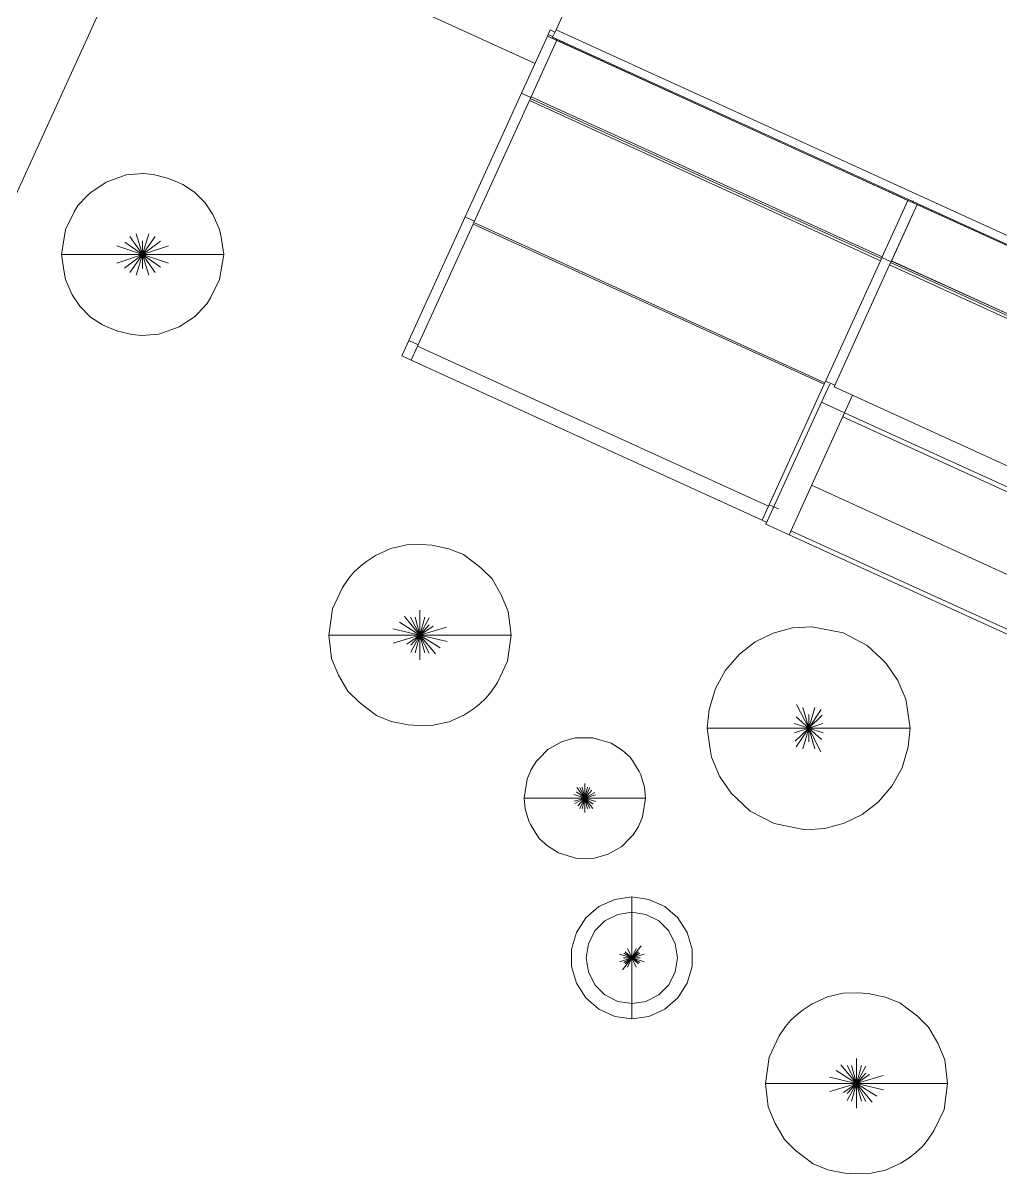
# Model space of a CAD drawing. Header units: inches. Extents: x -578 to 1873, y 397 to 1812.
# Drawn here: x 1161.6 to 1257.9, y 1037.4 to 1150.7 of the extents above; entities that cross this region are included whole.
import ezdxf

# ---------------------------------------------------------------- set-up
doc = ezdxf.new("R2010")
doc.units = ezdxf.units.IN
doc.header["$MEASUREMENT"] = 0
for name, color, linetype, lineweight in [('A-GLAZ-CURT', 52, 'Continuous', 9), ('A-GLAZ-CWMG', 51, 'Continuous', 9), ('A-WALL', 113, 'Continuous', 13), ('E-LITE-EQPM', 33, 'Continuous', 9), ('L-SITE', 91, 'Continuous', 9)]:
    doc.layers.add(name, color=color, linetype=linetype, lineweight=lineweight)

# ---------------------------------------------------------------- blocks, each defined once
blk = doc.blocks.new('3D Cad File Example_dwg_System Panel - Solar Wall Edges-1985587-_3D_-2939-Level 1')
at = {"layer": 'A-GLAZ-CURT'}
for p, q in [((102.34, -14.02), (102.97, -12.64)), ((136.92, -29.78), (102.34, -14.02)), ((136.92, -29.78), (137.55, -28.4))]:
    blk.add_line(p, q, dxfattribs=at)
blk = doc.blocks.new('3D Cad File Example_dwg_CP_Solar Panel - Square-V6-_3D_-2916-Level 1')
at = {"layer": 'A-GLAZ-CURT'}
for p, q in [((-1036.07, -30.38), (-1041.54, -42.39)), ((-1036.07, -30.38), (-1036, -30.22)), ((-1001.49, -46.14), (-1036.07, -30.38)), ((-1041.54, -42.39), (-1006.96, -58.15)), ((-1001.49, -46.14), (-1006.96, -58.15)), ((-1001.49, -46.14), (-1001.42, -45.98))]:
    blk.add_line(p, q, dxfattribs=at)
blk = doc.blocks.new('3D Cad File Example_dwg_System Panel - Solar Wall Edges-1985589-_3D_-2940-Level 1')
at = {"layer": 'A-GLAZ-CURT'}
for p, q in [((116.69, 17.47), (114.16, 11.92)), ((116.69, 17.47), (151.27, 1.71)), ((114.16, 11.92), (148.74, -3.84)), ((148.74, -3.84), (151.27, 1.71))]:
    blk.add_line(p, q, dxfattribs=at)
blk = doc.blocks.new('3D Cad File Example_dwg_Rectangular Mullion - 1_ x 1_5_ _Black_-1053128-_3D_-2918-Level 1')
at = {"layer": 'A-GLAZ-CWMG'}
for p, q in [((-959.45, -50.34), (-959.37, -50.18)), ((-924.87, -66.09), (-959.45, -50.34)), ((-924.79, -65.93), (-959.37, -50.18)), ((-924.79, -65.93), (-924.87, -66.09))]:
    blk.add_line(p, q, dxfattribs=at)
blk = doc.blocks.new('3D Cad File Example_dwg_Rectangular Mullion - 1_ x 1_5_ _Black_-1985585-_3D_-V14-Level 1')
at = {"layer": 'A-GLAZ-CWMG'}
for p, q in [((172.41, -45.95), (173.03, -44.57)), ((173.56, -44.64), (173.1, -44.43)), ((172.41, -45.95), (172.86, -46.16))]:
    blk.add_line(p, q, dxfattribs=at)
blk = doc.blocks.new('3D Cad File Example_dwg_Rectangular Mullion - 1_ x 1_5_ _Black_-V7-_3D_-2920-Level 1')
at = {"layer": 'A-GLAZ-CWMG'}
for p, q in [((-965.86, -62.01), (-964.95, -62.42)), ((-970.95, -74.38), (-970.5, -74.59))]:
    blk.add_line(p, q, dxfattribs=at)
blk = doc.blocks.new('3D Cad File Example_dwg_Rectangular Mullion - 1_ x 1_5_ _Black_-V7-_3D_-V11-Level 1')
at = {"layer": 'A-GLAZ-CWMG'}
for p, q in [((-404.44, -62.29), (-404.5, -62.43)), ((-404.44, -62.29), (-403.53, -62.71)), ((-403.59, -62.84), (-403.53, -62.71)), ((-409.98, -74.46), (-409.07, -74.87))]:
    blk.add_line(p, q, dxfattribs=at)
blk = doc.blocks.new('3D Cad File Example_dwg_Rectangular Mullion - 1_ x 1_5_ _Black_-1985586-_3D_-V15-Level 1')
at = {"layer": 'A-GLAZ-CWMG'}
for p, q in [((186.76, -14.46), (184.19, -20.09)), ((186.76, -14.46), (187.67, -14.88)), ((187.67, -14.88), (185.1, -20.51)), ((184.19, -20.09), (185.1, -20.51))]:
    blk.add_line(p, q, dxfattribs=at)
blk = doc.blocks.new('3D Cad File Example_dwg_Rectangular Mullion - 1_ x 1_5_ _Black_-1053135-_3D_-2925-Level 1')
at = {"layer": 'A-GLAZ-CWMG'}
for p, q in [((-992.71, -28.08), (-992.64, -27.93)), ((-992.71, -28.08), (-957.22, -44.25)), ((-957.22, -44.25), (-957.15, -44.1))]:
    blk.add_line(p, q, dxfattribs=at)
blk = doc.blocks.new('3D Cad File Example_dwg_Rectangular Mullion - 1_ x 1_5_ _Black_-1985593-_3D_-V21-Level 1')
at = {"layer": 'A-GLAZ-CWMG'}
for p, q in [((315.57, -20.41), (313, -26.04)), ((316.48, -20.82), (313.91, -26.45)), ((315.57, -20.41), (316.48, -20.82)), ((313.91, -26.45), (313, -26.04))]:
    blk.add_line(p, q, dxfattribs=at)
blk = doc.blocks.new('3D Cad File Example_dwg_Rectangular Mullion - 1_ x 1_5_ _Black_-1985594-_3D_-V22-Level 1')
at = {"layer": 'A-GLAZ-CWMG'}
for p, q in [((301.22, -51.9), (301.91, -50.37)), ((302.82, -50.79), (301.91, -50.37)), ((302.13, -52.31), (302.76, -50.93)), ((302.13, -52.31), (301.22, -51.9))]:
    blk.add_line(p, q, dxfattribs=at)
blk = doc.blocks.new('3D Cad File Example_dwg_Rectangular Mullion - 1_ x 1_5_ _Black_-V9-_3D_-2929-Level 1')
at = {"layer": 'A-GLAZ-CWMG'}
for p, q in [((-1036.84, -29.66), (-1042.39, -41.83)), ((-1035.93, -30.08), (-1036.84, -29.66)), ((-1041.48, -42.25), (-1042.39, -41.83))]:
    blk.add_line(p, q, dxfattribs=at)
blk = doc.blocks.new('3D Cad File Example_dwg_Rectangular Mullion - 1_ x 1_5_ _Black_-V9-_3D_-V5-Level 1')
at = {"layer": 'A-GLAZ-CWMG'}
for p, q in [((-1031.3, -17.5), (-1036.84, -29.66)), ((-1030.39, -17.91), (-1031.3, -17.5)), ((-1030.45, -18.05), (-1030.39, -17.91)), ((-1035.93, -30.08), (-1036.84, -29.66))]:
    blk.add_line(p, q, dxfattribs=at)
blk = doc.blocks.new('3D Cad File Example_dwg_Rectangular Mullion - 2_5_ x 5_ rectangular _Orange_-1053136-_3D_-2947-Level 1')
at = {"layer": 'A-GLAZ-CWMG'}
for p, q in [((180.52, -35.38), (181.31, -33.65)), ((180.52, -35.38), (180.34, -35.77)), ((211.28, -49.87), (180.34, -35.77)), ((211.46, -49.47), (180.52, -35.38)), ((212.25, -47.75), (211.46, -49.47)), ((211.46, -49.47), (211.28, -49.87))]:
    blk.add_line(p, q, dxfattribs=at)
blk = doc.blocks.new('3D Cad File Example_dwg_Rectangular Mullion - 2_5_ x 5_ rectangular _Orange_-1053137-_3D_-2957-Level 1')
at = {"layer": 'A-GLAZ-CWMG'}
for p, q in [((341.57, -64.63), (372.51, -78.73)), ((339.35, -69.5), (339.53, -69.11)), ((339.53, -69.11), (370.47, -83.21)), ((339.35, -69.5), (370.29, -83.6)), ((370.29, -83.6), (370.47, -83.21))]:
    blk.add_line(p, q, dxfattribs=at)
blk = doc.blocks.new('3D Cad File Example_dwg_Rectangular Mullion - 2_5_ x 5_ rectangular _Orange_-1053172-_3D_-2959-Level 1')
at = {"layer": 'A-GLAZ-CWMG'}
for p, q in [((343.37, -54.67), (342.55, -56.46)), ((342.55, -56.46), (337.08, -68.47)), ((342.55, -56.46), (344.82, -57.49)), ((345.61, -55.77), (344.82, -57.49)), ((344.82, -57.49), (339.35, -69.5)), ((337.08, -68.47), (339.35, -69.5))]:
    blk.add_line(p, q, dxfattribs=at)
blk = doc.blocks.new('3D Cad File Example_dwg_Bollard Light - Incandescent - 120V-V17-_3D_-3532-Level 1')
at = {"layer": 'E-LITE-EQPM'}
for p, q in [((-6.19, 1.26), (-7.74, 0.55)), ((-6.19, 1.26), (-4.5, 1.5)), ((-4.5, 1.5), (-2.81, 1.26)), ((-4.5, 0), (-4.5, 1.5)), ((-1.26, 0.55), (-2.81, 1.26)), ((-7.74, 0.55), (-9.03, -0.57)), ((-4.5, 0), (-5.89, -0.22)), ((-4.5, 0), (-5.89, -0.22)), ((-4.5, 0), (-3.11, -0.22)), ((-4.5, 0), (-4.5, -0.22)), ((-4.5, 0), (-3.11, -0.22)), ((0.03, -0.57), (-1.26, 0.55)), ((-9.03, -0.57), (-9.96, -2.01)), ((-8.14, -1.85), (-7.15, -0.86)), ((-8.14, -1.85), (-7.15, -0.86)), ((-5.89, -0.22), (-7.15, -0.86)), ((-5.89, -0.22), (-7.15, -0.86)), ((-4.5, -0.86), (-4.5, -0.22)), ((-4.5, -0.86), (-4.5, -1.85)), ((-1.85, -0.86), (-3.11, -0.22)), ((-1.85, -0.86), (-3.11, -0.22)), ((-0.86, -1.85), (-1.85, -0.86)), ((-0.86, -1.85), (-1.85, -0.86)), ((0.96, -2.01), (0.03, -0.57)), ((-10.44, -3.65), (-9.96, -2.01)), ((-8.14, -1.85), (-8.78, -3.11)), ((-8.14, -1.85), (-8.78, -3.11)), ((-4.5, -3.11), (-4.5, -1.85)), ((-0.22, -3.11), (-0.86, -1.85)), ((-0.22, -3.11), (-0.86, -1.85)), ((1.44, -3.65), (0.96, -2.01)), ((-8.78, -3.11), (-9, -4.5)), ((-8.78, -3.11), (-9, -4.5)), ((-4.5, -4.5), (-4.5, -3.11)), ((-4.5, -4.5), (-3.58, -3.33)), ((0, -4.5), (-0.22, -3.11)), ((0, -4.5), (-0.22, -3.11)), ((-10.44, -5.35), (-10.44, -3.65)), ((-9, -4.5), (-8.78, -5.89)), ((-9, -4.5), (-8.78, -5.89)), ((-4.5, -4.5), (-5.7, -4.12)), ((-4.5, -4.5), (-5.7, -4.88)), ((-4.5, -4.5), (-5.42, -5.67)), ((-4.5, -4.5), (-5.31, -4.5)), ((-4.5, -4.5), (-5.29, -4.96)), ((-4.5, -4.5), (-5.28, -4.04)), ((-4.5, -4.5), (-5.15, -3.9)), ((-4.5, -4.5), (-5.15, -5.1)), ((-4.5, -4.5), (-4.94, -3.58)), ((-4.5, -4.5), (-4.94, -5.42)), ((-4.5, -4.5), (-4.06, -3.58)), ((-4.5, -4.5), (-3.85, -3.9)), ((-4.5, -4.5), (-3.71, -4.04)), ((-4.5, -4.5), (-3.3, -4.12)), ((-4.5, -4.5), (-4.5, -5.89)), ((-4.5, -4.5), (-3.69, -4.5)), ((-4.5, -4.5), (-3.72, -4.96)), ((-4.5, -4.5), (-3.3, -4.88)), ((-4.5, -4.5), (-4.06, -5.42)), ((-4.5, -4.5), (-3.85, -5.1)), ((-0.22, -5.89), (0, -4.5)), ((-0.22, -5.89), (0, -4.5)), ((1.44, -5.35), (1.44, -3.65)), ((-9.96, -6.99), (-10.44, -5.35)), ((0.96, -6.99), (1.44, -5.35)), ((-8.14, -7.15), (-8.78, -5.89)), ((-8.14, -7.15), (-8.78, -5.89)), ((-4.5, -7.15), (-4.5, -5.89)), ((-0.86, -7.15), (-0.22, -5.89)), ((-0.86, -7.15), (-0.22, -5.89)), ((-9.03, -8.43), (-9.96, -6.99)), ((-8.14, -7.15), (-7.15, -8.14)), ((-8.14, -7.15), (-7.15, -8.14)), ((-4.5, -8.14), (-4.5, -7.15)), ((-0.86, -7.15), (-1.85, -8.14)), ((-0.86, -7.15), (-1.85, -8.14)), ((0.03, -8.43), (0.96, -6.99)), ((-7.74, -9.55), (-9.03, -8.43)), ((-7.15, -8.14), (-5.89, -8.78)), ((-7.15, -8.14), (-5.89, -8.78)), ((-4.5, -9), (-5.89, -8.78)), ((-4.5, -9), (-5.89, -8.78)), ((-4.5, -8.78), (-4.5, -8.14)), ((-4.5, -9), (-3.11, -8.78)), ((-4.5, -8.78), (-4.5, -9)), ((-4.5, -9), (-3.11, -8.78)), ((-4.5, -9), (-4.5, -10.5)), ((-3.11, -8.78), (-1.85, -8.14)), ((-3.11, -8.78), (-1.85, -8.14)), ((0.03, -8.43), (-1.26, -9.55)), ((-6.19, -10.26), (-7.74, -9.55)), ((-2.81, -10.26), (-1.26, -9.55)), ((-4.5, -10.5), (-6.19, -10.26)), ((-4.5, -10.5), (-2.81, -10.26))]:
    blk.add_line(p, q, dxfattribs=at)
blk = doc.blocks.new('3D Cad File Example_dwg_Sculpture - 18 D x 16 H-V18-_3D_-3571-Level 1')
at = {"layer": 'L-SITE'}
for p, q in [((-4.38, 7.85), (-2.87, 8.53)), ((-1.6, 8.81), (-2.87, 8.53)), ((-1.32, 8.87), (-1.6, 8.81)), ((0.1, 8.91), (-1.32, 8.87)), ((0.1, 8.91), (1.16, 8.84)), ((2.83, 8.5), (1.16, 8.84)), ((2.83, 8.5), (4.28, 7.92)), ((-5.85, 6.79), (-5.27, 7.25)), ((-4.38, 7.85), (-5.27, 7.25)), ((5.23, 7.21), (4.28, 7.92)), ((5.23, 7.21), (6, 6.62)), ((-6.5, 6.2), (-7, 5.59)), ((-6.5, 6.2), (-5.85, 6.79)), ((7.1, 5.53), (6, 6.62)), ((-8.62, 2.58), (-7.63, 4.67)), ((-7.63, 4.67), (-7, 5.59)), ((8.01, 3.95), (7.1, 5.53)), ((8.01, 3.95), (8.7, 2.32)), ((-8.97, 0), (-8.62, 2.58)), ((0, 0), (0, 2.45)), ((8.7, 2.32), (8.97, 0)), ((0, 0), (-2, 1.26)), ((0, 0), (-1.53, 1.84)), ((0, 0), (-0.92, 1.77)), ((-0.48, 1.75), (0, 0)), ((0, 0), (0.48, 1.75)), ((0, 0), (0.91, 1.69)), ((-8.97, 0), (-8.7, -2.32)), ((-8.93, 0), (-8.97, 0)), ((-8.93, 0), (-8.51, 0)), ((-7.73, 0), (-8.51, 0)), ((-7.73, 0), (-6.62, 0)), ((-6.62, 0), (-5.23, 0)), ((-3.61, 0), (-5.23, 0)), ((-3.61, 0), (-1.85, 0)), ((-2.67, 0.62), (0, 0)), ((0, 0), (-2.63, -0.79)), ((-1.85, 0), (0, 0)), ((0, 0), (-1.29, -0.89)), ((0, 0), (-0.91, -1)), ((0, 0), (-0.91, -1.69)), ((0, 0), (-0.48, -1.75)), ((0, 0), (0.91, 1)), ((0, 0), (1.29, 0.89)), ((2.63, 0.79), (0, 0)), ((0, 0), (1.85, 0)), ((0, 0), (2.67, -0.62)), ((0, 0), (0.48, -1.75)), ((0, 0), (2, -1.26)), ((0, 0), (1.53, -1.84)), ((0, 0), (0, -2.45)), ((0, 0), (0.92, -1.77)), ((1.85, 0), (3.61, 0)), ((3.61, 0), (5.23, 0)), ((5.23, 0), (6.62, 0)), ((6.62, 0), (7.73, 0)), ((7.73, 0), (8.51, 0)), ((8.93, 0), (8.51, 0)), ((8.97, 0), (8.62, -2.58)), ((8.93, 0), (8.97, 0)), ((-8.01, -3.95), (-8.7, -2.32)), ((8.62, -2.58), (7.63, -4.67)), ((-8.01, -3.95), (-7.1, -5.53)), ((-7.1, -5.53), (-6, -6.62)), ((6.5, -6.2), (7, -5.59)), ((7.63, -4.67), (7, -5.59)), ((-5.23, -7.21), (-6, -6.62)), ((5.85, -6.79), (5.27, -7.25)), ((6.5, -6.2), (5.85, -6.79)), ((-5.23, -7.21), (-4.28, -7.92)), ((-2.83, -8.5), (-4.28, -7.92)), ((4.38, -7.85), (2.87, -8.53)), ((4.38, -7.85), (5.27, -7.25)), ((-2.83, -8.5), (-1.16, -8.84)), ((-0.1, -8.91), (-1.16, -8.84)), ((-0.1, -8.91), (1.32, -8.87)), ((1.32, -8.87), (1.6, -8.81)), ((1.6, -8.81), (2.87, -8.53))]:
    blk.add_line(p, q, dxfattribs=at)
blk = doc.blocks.new('3D Cad File Example_dwg_Sculpture - 16 D x 16 H-V21-_3D_-3574-Level 1')
at = {"layer": 'L-SITE'}
for p, q in [((0.08, 7.98), (-1.61, 7.84)), ((0.08, 7.98), (1.04, 7.88)), ((-5.11, 6.13), (-3.6, 7.12)), ((-3.6, 7.12), (-1.61, 7.84)), ((2.45, 7.54), (1.04, 7.88)), ((3.2, 7.23), (2.45, 7.54)), ((3.96, 6.9), (3.2, 7.23)), ((5.12, 6.15), (3.96, 6.9)), ((-6.37, 4.83), (-5.42, 5.82)), ((-5.11, 6.13), (-5.42, 5.82)), ((6.17, 5.09), (5.12, 6.15)), ((-6.37, 4.83), (-6.73, 4.2)), ((6.17, 5.09), (6.93, 3.96)), ((-7.58, 2.46), (-6.73, 4.2)), ((7.58, 2.46), (6.93, 3.96)), ((-7.58, 2.46), (-8, 0)), ((7.74, 1.72), (7.58, 2.46)), ((0, 0), (-1.75, 1.23)), ((-1.24, 1.77), (0, 0)), ((0, 0), (-0.63, 2.03)), ((0, 0), (0.63, 2.03)), ((0, 0), (1.24, 1.77)), ((0, 0), (0, 1.37)), ((0, 0), (1.77, 1.32)), ((7.74, 1.72), (8, 0)), ((-8, 0), (-7.74, -1.72)), ((-8, 0), (-7.83, 0)), ((-7.26, 0), (-7.83, 0)), ((-7.26, 0), (-6.31, 0)), ((-6.31, 0), (-5.04, 0)), ((-5.04, 0), (-3.51, 0)), ((-1.8, 0), (-3.51, 0)), ((0, 0), (-2.54, 0.85)), ((0, 0), (-2.54, -0.85)), ((0, 0), (-1.8, 0)), ((0, 0), (-1.77, -1.32)), ((0, 0), (-1.24, -1.77)), ((0, 0), (-0.63, -2.03)), ((0, 0), (2.54, 0.85)), ((0, 0), (1.8, 0)), ((0, 0), (1.24, -1.77)), ((0, 0), (0.63, -2.03)), ((0, 0), (2.54, -0.85)), ((0, 0), (1.75, -1.23)), ((0, 0), (0, -1.37)), ((1.8, 0), (3.51, 0)), ((5.04, 0), (3.51, 0)), ((5.04, 0), (6.31, 0)), ((6.31, 0), (7.26, 0)), ((7.83, 0), (7.26, 0)), ((8, 0), (7.58, -2.46)), ((8, 0), (7.83, 0)), ((-7.74, -1.72), (-7.58, -2.46)), ((-7.58, -2.46), (-6.93, -3.96)), ((7.58, -2.46), (6.73, -4.2)), ((-6.93, -3.96), (-6.17, -5.09)), ((6.73, -4.2), (6.37, -4.83)), ((-5.12, -6.15), (-6.17, -5.09)), ((6.37, -4.83), (5.42, -5.82)), ((-5.12, -6.15), (-3.96, -6.9)), ((5.11, -6.13), (3.6, -7.12)), ((5.11, -6.13), (5.42, -5.82)), ((-3.2, -7.23), (-3.96, -6.9)), ((-3.2, -7.23), (-2.45, -7.54)), ((-2.45, -7.54), (-1.04, -7.88)), ((-0.08, -7.98), (-1.04, -7.88)), ((-0.08, -7.98), (1.61, -7.84)), ((3.6, -7.12), (1.61, -7.84))]:
    blk.add_line(p, q, dxfattribs=at)
blk = doc.blocks.new('3D Cad File Example_dwg_Sculpture - 20 D x 22 H-V19-_3D_-3572-Level 1')
at = {"layer": 'L-SITE'}
for p, q in [((-3.49, 9.35), (-5.28, 8.49)), ((-3.49, 9.35), (-1.6, 9.87)), ((-1.6, 9.87), (0.35, 9.99)), ((0.35, 9.99), (3.4, 9.39)), ((5.77, 8.16), (3.4, 9.39)), ((-6.83, 7.28), (-5.28, 8.49)), ((5.77, 8.16), (7.12, 6.9)), ((-6.83, 7.28), (-8.2, 5.72)), ((7.64, 6.38), (7.12, 6.9)), ((-9.19, 3.9), (-8.2, 5.72)), ((8.78, 4.71), (7.64, 6.38)), ((8.78, 4.71), (9.56, 2.85)), ((-9.81, 1.84), (-9.19, 3.9)), ((0, 0), (-1.21, 2.34)), ((9.69, 2.05), (9.56, 2.85)), ((-9.99, 0), (-9.81, 1.84)), ((0, 0), (-0.59, 2.04)), ((0, 0), (0.59, 2.04)), ((0, 0), (1.23, 1.83)), ((0, 0), (0, 1.34)), ((0, 0), (1.32, 1.29)), ((9.69, 2.05), (9.99, 0)), ((-9.99, 0), (-9.69, -2.05)), ((-9.99, 0), (-9.86, 0)), ((-9.86, 0), (-9.33, 0)), ((-8.43, 0), (-9.33, 0)), ((-7.19, 0), (-8.43, 0)), ((-7.19, 0), (-5.66, 0)), ((-5.66, 0), (-3.91, 0)), ((-3.91, 0), (-1.99, 0)), ((0, 0), (-1.99, 0)), ((0, 0), (-1.44, 0.46)), ((0, 0), (-1.39, -0.45)), ((0, 0), (-1.32, -1.29)), ((0, 0), (-1.25, 1.12)), ((0, 0), (-1.23, -1.83)), ((0, 0), (-0.59, -2.04)), ((0, 0), (1.39, 0.45)), ((0, 0), (1.99, 0)), ((0, 0), (0.59, -2.04)), ((0, 0), (1.21, -2.34)), ((0, 0), (0, -1.34)), ((0, 0), (1.25, -1.12)), ((0, 0), (1.44, -0.46)), ((3.91, 0), (1.99, 0)), ((3.91, 0), (5.66, 0)), ((7.19, 0), (5.66, 0)), ((7.19, 0), (8.43, 0)), ((9.33, 0), (8.43, 0)), ((9.33, 0), (9.86, 0)), ((9.99, 0), (9.81, -1.84)), ((9.99, 0), (9.86, 0)), ((-9.69, -2.05), (-9.56, -2.85)), ((9.81, -1.84), (9.19, -3.9)), ((-8.78, -4.71), (-9.56, -2.85)), ((9.19, -3.9), (8.2, -5.72)), ((-8.78, -4.71), (-7.64, -6.38)), ((-7.64, -6.38), (-7.12, -6.9)), ((6.83, -7.28), (8.2, -5.72)), ((-5.77, -8.16), (-7.12, -6.9)), ((6.83, -7.28), (5.28, -8.49)), ((-5.77, -8.16), (-3.4, -9.39)), ((3.49, -9.35), (5.28, -8.49)), ((-0.35, -9.99), (-3.4, -9.39)), ((1.6, -9.87), (-0.35, -9.99)), ((3.49, -9.35), (1.6, -9.87))]:
    blk.add_line(p, q, dxfattribs=at)
blk = doc.blocks.new('3D Cad File Example_dwg_Sculpture - 12 D x 10 H-V20-_3D_-V109-Level 1')
at = {"layer": 'L-SITE'}
for p, q in [((-2.29, 5.53), (-0.94, 5.92)), ((-0.94, 5.92), (0.78, 5.94)), ((2.58, 5.41), (0.78, 5.94)), ((-4.49, 3.9), (-3.66, 4.76)), ((-2.29, 5.53), (-3.66, 4.76)), ((3.68, 4.71), (2.58, 5.41)), ((3.68, 4.71), (4.45, 4.02)), ((-4.75, 3.64), (-5.27, 2.8)), ((-4.49, 3.9), (-4.75, 3.64)), ((4.45, 4.02), (4.73, 3.63)), ((5.36, 2.62), (4.73, 3.63)), ((-5.27, 2.8), (-5.69, 1.84)), ((5.5, 2.28), (5.36, 2.62)), ((5.89, 1.06), (5.5, 2.28)), ((-5.99, 0), (-5.69, 1.84)), ((0, 1.44), (0, 0)), ((-5.99, 0), (-5.89, -1.06)), ((-5.72, 0), (-5.99, 0)), ((-5.72, 0), (-5.08, 0)), ((-5.08, 0), (-4.12, 0)), ((-4.12, 0), (-2.9, 0)), ((-1.5, 0), (-2.9, 0)), ((0, 0), (-1.5, 0)), ((0, 0), (-1.08, 0.35)), ((0, 0), (-1.04, -0.3)), ((0, 0), (-0.99, -0.53)), ((0, 0), (-0.81, 0.61)), ((-0.78, 1.04), (0, 0)), ((0, 0), (-0.7, -0.77)), ((0, 0), (-0.49, 1.03)), ((0, 0), (-0.49, -1.02)), ((0, 0), (-0.26, 1.07)), ((0, 0), (-0.26, -1.07)), ((0.26, 1.07), (0, 0)), ((0, 0), (0.49, 1.02)), ((0, 0), (0.7, 0.77)), ((0, 0), (0.99, 0.53)), ((0, 0), (1.04, 0.3)), ((0, 0), (1.5, 0)), ((0, 0), (0.78, -1.04)), ((0, 0), (0, -1.44)), ((0, 0), (0.26, -1.07)), ((0, 0), (0.81, -0.61)), ((0, 0), (1.08, -0.35)), ((0, 0), (0.49, -1.03)), ((1.5, 0), (2.9, 0)), ((2.9, 0), (4.12, 0)), ((5.08, 0), (4.12, 0)), ((5.08, 0), (5.72, 0)), ((5.99, 0), (5.69, -1.84)), ((5.99, 0), (5.72, 0)), ((5.89, 1.06), (5.99, 0)), ((-5.89, -1.06), (-5.5, -2.28)), ((5.27, -2.8), (5.69, -1.84)), ((-5.5, -2.28), (-5.36, -2.62)), ((-5.36, -2.62), (-4.73, -3.63)), ((4.75, -3.64), (5.27, -2.8)), ((-4.45, -4.02), (-4.73, -3.63)), ((-3.68, -4.71), (-4.45, -4.02)), ((4.49, -3.9), (3.66, -4.76)), ((4.49, -3.9), (4.75, -3.64)), ((-2.58, -5.41), (-3.68, -4.71)), ((-2.58, -5.41), (-0.78, -5.94)), ((2.29, -5.53), (0.94, -5.92)), ((2.29, -5.53), (3.66, -4.76)), ((0.94, -5.92), (-0.78, -5.94))]:
    blk.add_line(p, q, dxfattribs=at)
blk = doc.blocks.new('3D Cad File Example_dwg_Rectangular Mullion - 1_ x 1_5_ _Black_-1053134-_3D_-3575-Level 1')
at = {"layer": 'A-GLAZ-CWMG'}
for p, q in [((-1288.19, -12.11), (-1288.12, -11.96)), ((-1288.19, -12.11), (-1252.25, -28.49)), ((-1288.12, -11.96), (-1287.92, -11.51)), ((-1288.12, -11.96), (-1287.67, -12.16)), ((-1287.92, -11.51), (-1287.94, -11.56)), ((-1287.92, -11.51), (-1287.46, -11.72)), ((-1252.25, -28.49), (-1252.18, -28.34))]:
    blk.add_line(p, q, dxfattribs=at)
blk = doc.blocks.new('3D Cad File Example_dwg-2744-Level 1')
at = {"layer": 'A-WALL', "color": 103, "lineweight": 9}
for p, q in [((258.56, -46.2), (279.91, 0.64)), ((316.4, -19.8), (317.81, -16.69)), ((316.07, -20.52), (316.4, -19.8)), ((458.64, -84.62), (316.4, -19.8)), ((458.31, -85.34), (316.07, -20.52))]:
    blk.add_line(p, q, dxfattribs=at)
at = {"layer": 'A-WALL'}
blk.add_line((314.35, -23.09), (276.87, -6.02), dxfattribs=at)
for name, p in [('3D Cad File Example_dwg_Rectangular Mullion - 1_ x 1_5_ _Black_-1053134-_3D_-3575-Level 1', (1603.76, -8.29)), ('3D Cad File Example_dwg_Rectangular Mullion - 1_ x 1_5_ _Black_-1985593-_3D_-V21-Level 1', (0, 0)), ('3D Cad File Example_dwg_System Panel - Solar Wall Edges-1985589-_3D_-2940-Level 1', (199.79, -38.29)), ('3D Cad File Example_dwg_Rectangular Mullion - 1_ x 1_5_ _Black_-V9-_3D_-V5-Level 1', (1344.3, -8.54)), ('3D Cad File Example_dwg_CP_Solar Panel - Square-V6-_3D_-2916-Level 1', (1349.85, 3.62)), ('3D Cad File Example_dwg_Rectangular Mullion - 1_ x 1_5_ _Black_-1053128-_3D_-2918-Level 1', (1273.32, 23.8)), ('3D Cad File Example_dwg_Sculpture - 16 D x 16 H-V21-_3D_-3574-Level 1', (275.68, -41.92)), ('3D Cad File Example_dwg_Rectangular Mullion - 1_ x 1_5_ _Black_-1985586-_3D_-V15-Level 1', (164.3, -22.12)), ('3D Cad File Example_dwg_System Panel - Solar Wall Edges-1985589-_3D_-2940-Level 1', (235.28, -54.46)), ('3D Cad File Example_dwg_Rectangular Mullion - 1_ x 1_5_ _Black_-1053135-_3D_-2925-Level 1', (1344.23, -8.71)), ('3D Cad File Example_dwg_Rectangular Mullion - 1_ x 1_5_ _Black_-V9-_3D_-2929-Level 1', (1344.3, -8.54)), ('3D Cad File Example_dwg_CP_Solar Panel - Square-V6-_3D_-2916-Level 1', (1344.3, -8.54)), ('3D Cad File Example_dwg_Rectangular Mullion - 1_ x 1_5_ _Black_-V7-_3D_-V11-Level 1', (752.93, 20.08)), ('3D Cad File Example_dwg_CP_Solar Panel - Square-V6-_3D_-2916-Level 1', (1385.33, -12.55)), ('3D Cad File Example_dwg_Rectangular Mullion - 1_ x 1_5_ _Black_-1053128-_3D_-2918-Level 1', (1308.81, 7.63)), ('3D Cad File Example_dwg_Rectangular Mullion - 1_ x 1_5_ _Black_-1985594-_3D_-V22-Level 1', (0, 0)), ('3D Cad File Example_dwg_System Panel - Solar Wall Edges-1985587-_3D_-2939-Level 1', (199.79, -38.29)), ('3D Cad File Example_dwg_Rectangular Mullion - 1_ x 1_5_ _Black_-V7-_3D_-2920-Level 1', (1308.81, 7.63)), ('3D Cad File Example_dwg_Rectangular Mullion - 2_5_ x 5_ rectangular _Orange_-1053172-_3D_-2959-Level 1', (0, 0)), ('3D Cad File Example_dwg_Rectangular Mullion - 2_5_ x 5_ rectangular _Orange_-1053136-_3D_-2947-Level 1', (164.3, -22.12)), ('3D Cad File Example_dwg_Rectangular Mullion - 2_5_ x 5_ rectangular _Orange_-1053137-_3D_-2957-Level 1', (0, 0)), ('3D Cad File Example_dwg_Rectangular Mullion - 1_ x 1_5_ _Black_-1985585-_3D_-V14-Level 1', (164.3, -22.12)), ('3D Cad File Example_dwg_Sculpture - 18 D x 16 H-V18-_3D_-3571-Level 1', (303, -79.38)), ('3D Cad File Example_dwg_Sculpture - 20 D x 22 H-V19-_3D_-3572-Level 1', (341.29, -88.55)), ('3D Cad File Example_dwg_Sculpture - 12 D x 10 H-V20-_3D_-V109-Level 1', (319.24, -95.42)), ('3D Cad File Example_dwg_Bollard Light - Incandescent - 120V-V17-_3D_-3532-Level 1', (328.37, -106.66)), ('3D Cad File Example_dwg_Sculpture - 18 D x 16 H-V18-_3D_-3571-Level 1', (346, -123.52))]:
    blk.add_blockref(name, p)

msp = doc.modelspace()

# ---------------------------------------------------------------- block references
at = {"layer": 'A-WALL', "color": 30, "lineweight": 9}
msp.add_blockref('3D Cad File Example_dwg-2744-Level 1', (897.69, 1169.79), dxfattribs=at)

doc.saveas('drawing.dxf')
